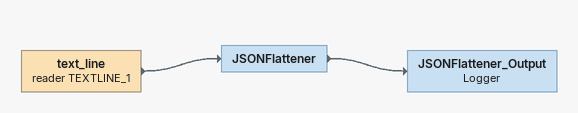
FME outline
text_line (reader TEXTLINE_1)
    -> JSONFlattener
JSONFlattener
    -> JSONFlattener_Output
JSONFlattener_Output: Logger
